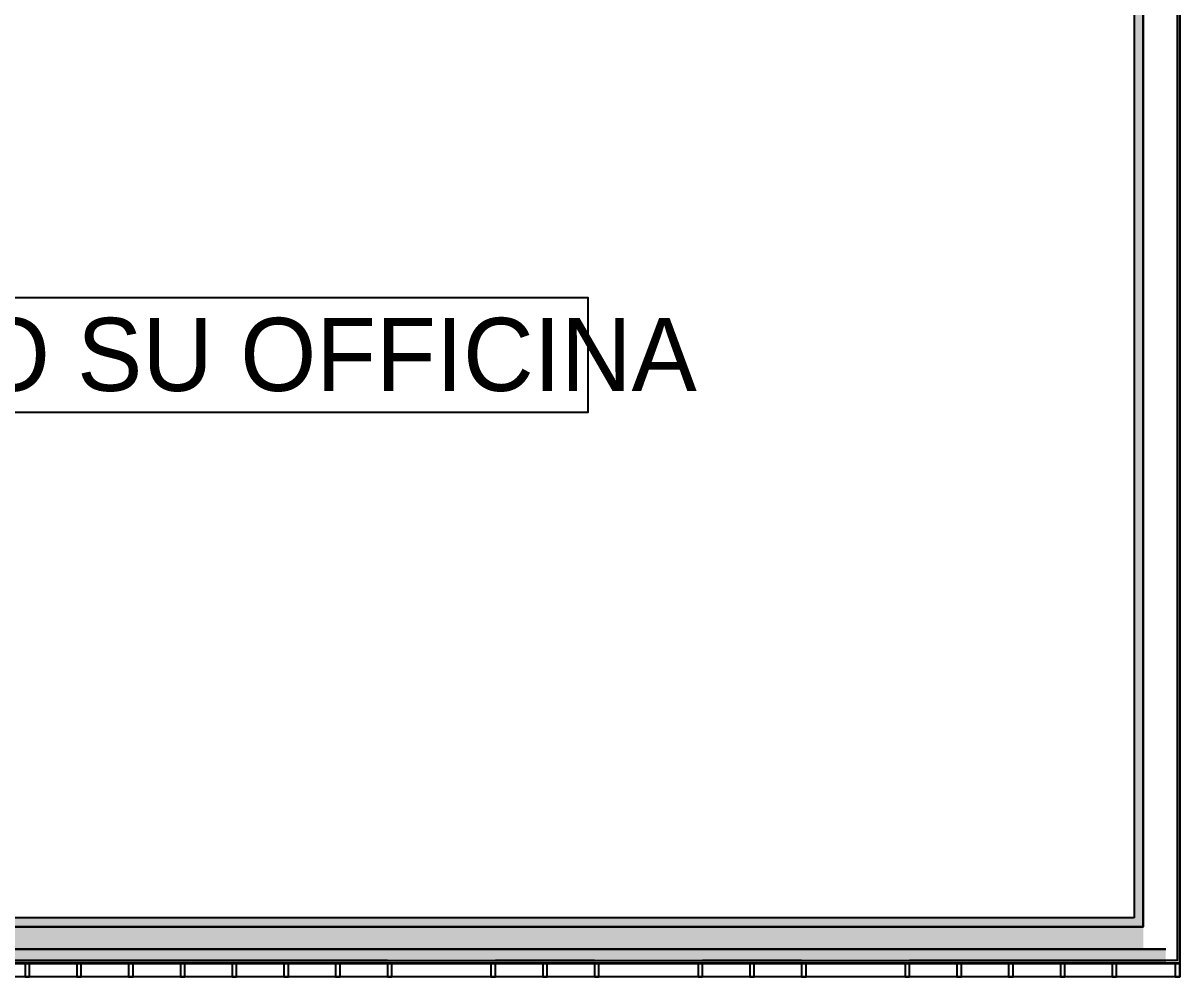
# Model space of a CAD drawing. Header units: metres. Extents: x 2.5 to 42.6, y 0.9 to 31.9.
# Drawn here: x 37.53 to 42.59, y 3.48 to 7.65 of the extents above; entities that cross this region are included whole.
import ezdxf

# ---------------------------------------------------------------- set-up
doc = ezdxf.new("R2010")
doc.units = ezdxf.units.M
for name, color, linetype in [('ARREDI', 9, 'Continuous'), ('PARETI_STRUTTURE', 7, 'Continuous'), ('PILASTRI_SETTI', 8, 'Continuous'), ('WAYFINDING_RIQUADRI', 7, 'Continuous'), ('WAYFINDING_TESTI', 7, 'Continuous')]:
    doc.layers.add(name, color=color, linetype=linetype)

msp = doc.modelspace()

# ---------------------------------------------------------------- linework, layer by layer
at = {"layer": 'ARREDI'}
for points in [[(42.5875, 7.7534), (42.5875, 7.3007), (42.5879, 7.3007), (42.5879, 7.7534)], [(42.5875, 7.3006), (42.5875, 6.8478), (42.5879, 6.8478), (42.5879, 7.3006)], [(42.5875, 6.8478), (42.5875, 6.395), (42.5879, 6.395), (42.5879, 6.8478)], [(42.5875, 6.395), (42.5875, 5.9423), (42.5879, 5.9423), (42.5879, 6.395)], [(42.5875, 5.9423), (42.5875, 5.4894), (42.5879, 5.4894), (42.5879, 5.9423)], [(42.5875, 5.4895), (42.5875, 5.0367), (42.5879, 5.0367), (42.5879, 5.4895)], [(42.5875, 5.0367), (42.5875, 4.5838), (42.5879, 4.5838), (42.5879, 5.0367)], [(42.5875, 4.5839), (42.5875, 4.1311), (42.5879, 4.1311), (42.5879, 4.5839)], [(42.5875, 4.1311), (42.5875, 3.6783), (42.5879, 3.6783), (42.5879, 4.1311)], [(42.5875, 3.6783), (42.5875, 3.5381), (42.5879, 3.5381), (42.5879, 3.6783)], [(37.3209, 3.5377), (37.5473, 3.5377), (37.5473, 3.5381), (37.3209, 3.5381)], [(37.5473, 3.5377), (37.7737, 3.5377), (37.7737, 3.5381), (37.5473, 3.5381)], [(37.7737, 3.5377), (38.0001, 3.5377), (38.0001, 3.5381), (37.7737, 3.5381)], [(38.0001, 3.5377), (38.2265, 3.5377), (38.2265, 3.5381), (38.0001, 3.5381)], [(38.2265, 3.5377), (38.4529, 3.5377), (38.4529, 3.5381), (38.2265, 3.5381)], [(38.4529, 3.5377), (38.6793, 3.5377), (38.6793, 3.5381), (38.4529, 3.5381)], [(38.6793, 3.5377), (38.9057, 3.5377), (38.9057, 3.5381), (38.6793, 3.5381)], [(38.9057, 3.5377), (39.1321, 3.5377), (39.1321, 3.5381), (38.9057, 3.5381)], [(39.1321, 3.5377), (39.3585, 3.5377), (39.3585, 3.5381), (39.1321, 3.5381)], [(39.3585, 3.5377), (39.5849, 3.5377), (39.5849, 3.5381), (39.3585, 3.5381)], [(39.5849, 3.5377), (39.8113, 3.5377), (39.8113, 3.5381), (39.5849, 3.5381)], [(39.8113, 3.5377), (40.0377, 3.5377), (40.0377, 3.5381), (39.8113, 3.5381)], [(40.0377, 3.5377), (40.2641, 3.5377), (40.2641, 3.5381), (40.0377, 3.5381)], [(40.2641, 3.5377), (40.4905, 3.5377), (40.4905, 3.5381), (40.2641, 3.5381)], [(40.4905, 3.5377), (40.7169, 3.5377), (40.7169, 3.5381), (40.4905, 3.5381)], [(40.7169, 3.5377), (40.9433, 3.5377), (40.9433, 3.5381), (40.7169, 3.5381)], [(40.9433, 3.5377), (41.1697, 3.5377), (41.1697, 3.5381), (40.9433, 3.5381)], [(41.1697, 3.5377), (41.3961, 3.5377), (41.3961, 3.5381), (41.1697, 3.5381)], [(41.3961, 3.5377), (41.6225, 3.5377), (41.6225, 3.5381), (41.3961, 3.5381)], [(41.6225, 3.5377), (41.8489, 3.5377), (41.8489, 3.5381), (41.6225, 3.5381)], [(41.8489, 3.5377), (42.0753, 3.5377), (42.0753, 3.5381), (41.8489, 3.5381)], [(42.0753, 3.5377), (42.3017, 3.5377), (42.3017, 3.5381), (42.0753, 3.5381)], [(42.3017, 3.5377), (42.5281, 3.5377), (42.5281, 3.5381), (42.3017, 3.5381)], [(42.5281, 3.5377), (42.5875, 3.5377), (42.5875, 3.5381), (42.5281, 3.5381)]]:
    msp.add_lwpolyline(points, close=True, dxfattribs=at)
for points in [[(42.5875, 6.8478), (42.5875, 7.3007)], [(42.5879, 7.3006), (42.5879, 6.8478)], [(42.5875, 6.395), (42.5875, 6.8479)], [(42.5879, 6.8478), (42.5879, 6.395)], [(42.5875, 5.4895), (42.5875, 5.9423)], [(42.5879, 5.9423), (42.5879, 5.4894)], [(42.5875, 5.0367), (42.5875, 5.4894)], [(42.5879, 5.4895), (42.5879, 5.0367)], [(42.5875, 4.1311), (42.5875, 4.5839)], [(42.5879, 4.5839), (42.5879, 4.1311)], [(42.5875, 3.6783), (42.5875, 4.1311)], [(42.5879, 4.1311), (42.5879, 3.6783)], [(42.5875, 3.5381), (42.5875, 3.6783)], [(42.5879, 3.6783), (42.5879, 3.5381)], [(34.1513, 3.5381), (38.2265, 3.5381)], [(38.2265, 3.5381), (42.5281, 3.5381)]]:
    msp.add_lwpolyline(points, dxfattribs=at)
at = {"layer": 'PARETI_STRUTTURE'}
for points in [[(42.5261, 9.102), (42.5757, 9.102), (42.5757, 3.5499), (42.5261, 3.5499), (41.4059, 3.5499)], [(42.4277, 3.7373), (42.4277, 8.4215), (42.3883, 8.4215)], [(42.4277, 8.4215), (42.4277, 3.698)], [(42.3883, 8.3821), (42.3883, 3.7373)], [(42.5757, 7.2908), (42.5757, 6.4049)], [(42.5757, 5.9324), (42.5757, 5.0465)], [(42.5757, 4.574), (42.5757, 3.5499)], [(42.4277, 3.6979), (34.1513, 3.6979), (34.1513, 3.5995), (42.4277, 3.5995)], [(42.3883, 3.7373), (34.1543, 3.7373), (34.1543, 3.6979), (42.4277, 3.6979), (42.4277, 3.7373)], [(42.5261, 3.5995), (34.1513, 3.5995), (34.1513, 3.5499), (42.5261, 3.5499)], [(42.4277, 3.5995), (42.5261, 3.5995)], [(39.1223, 3.5499), (37.3308, 3.5499)], [(40.0279, 3.5499), (39.5947, 3.5499)], [(40.9335, 3.5499), (40.5003, 3.5499)], [(42.5757, 3.5499), (42.5261, 3.5499)], [(42.5875, 3.5377), (42.5875, 3.4786), (42.5281, 3.4786)], [(42.5875, 3.4786), (42.5875, 3.5377)], [(37.5473, 3.4786), (37.3209, 3.4786)], [(37.7737, 3.4786), (37.5473, 3.4786)], [(37.7639, 3.4786), (37.7835, 3.4786)], [(38.0001, 3.4786), (37.7737, 3.4786)], [(38.2265, 3.4786), (38.0001, 3.4786)], [(38.2167, 3.4786), (38.2363, 3.4786)], [(38.4529, 3.4786), (38.2265, 3.4786)], [(38.6793, 3.4786), (38.4529, 3.4786)], [(38.6695, 3.4786), (38.6891, 3.4786)], [(38.9057, 3.4786), (38.6793, 3.4786)], [(39.1321, 3.4786), (38.9057, 3.4786)], [(39.1223, 3.4786), (39.1419, 3.4786)], [(39.3585, 3.4786), (39.1321, 3.4786)], [(39.5849, 3.4786), (39.3585, 3.4786)], [(39.5751, 3.4786), (39.5947, 3.4786)], [(39.8113, 3.4786), (39.5849, 3.4786)], [(40.0377, 3.4786), (39.8113, 3.4786)], [(40.0279, 3.4786), (40.0475, 3.4786)], [(40.2641, 3.4786), (40.0377, 3.4786)], [(40.4905, 3.4786), (40.2641, 3.4786)], [(40.4807, 3.4786), (40.5003, 3.4786)], [(40.7169, 3.4786), (40.4905, 3.4786)], [(40.9433, 3.4786), (40.7169, 3.4786)], [(40.9335, 3.4786), (40.9531, 3.4786)], [(41.1697, 3.4786), (40.9433, 3.4786)], [(41.3961, 3.4786), (41.1697, 3.4786)], [(41.3862, 3.4786), (41.4059, 3.4786)], [(41.6225, 3.4786), (41.3961, 3.4786)], [(41.8489, 3.4786), (41.6225, 3.4786)], [(41.839, 3.4786), (41.8587, 3.4786)], [(42.0753, 3.4786), (41.8489, 3.4786)], [(42.3017, 3.4786), (42.0753, 3.4786)], [(42.2918, 3.4786), (42.3115, 3.4786)], [(42.5281, 3.4786), (42.3017, 3.4786)], [(42.5679, 3.4786), (42.5875, 3.4786)]]:
    msp.add_lwpolyline(points, dxfattribs=at)
for points in [[(37.5375, 3.4786), (37.5571, 3.4786), (37.5571, 3.5377), (37.5375, 3.5377)], [(37.7639, 3.4786), (37.7835, 3.4786), (37.7835, 3.5377), (37.7639, 3.5377)], [(37.9903, 3.4786), (38.0099, 3.4786), (38.0099, 3.5377), (37.9903, 3.5377)], [(38.2167, 3.4786), (38.2363, 3.4786), (38.2363, 3.5377), (38.2167, 3.5377)], [(38.4431, 3.4786), (38.4627, 3.4786), (38.4627, 3.5377), (38.4431, 3.5377)], [(38.6695, 3.4786), (38.6891, 3.4786), (38.6891, 3.5377), (38.6695, 3.5377)], [(38.8959, 3.4786), (38.9155, 3.4786), (38.9155, 3.5377), (38.8959, 3.5377)], [(39.1223, 3.4786), (39.1419, 3.4786), (39.1419, 3.5377), (39.1223, 3.5377)], [(39.5751, 3.4786), (39.5947, 3.4786), (39.5947, 3.5377), (39.5751, 3.5377)], [(39.8015, 3.4786), (39.8211, 3.4786), (39.8211, 3.5377), (39.8015, 3.5377)], [(40.0279, 3.4786), (40.0475, 3.4786), (40.0475, 3.5377), (40.0279, 3.5377)], [(40.4807, 3.4786), (40.5003, 3.4786), (40.5003, 3.5377), (40.4807, 3.5377)], [(40.7071, 3.4786), (40.7267, 3.4786), (40.7267, 3.5377), (40.7071, 3.5377)], [(40.9335, 3.4786), (40.9531, 3.4786), (40.9531, 3.5377), (40.9335, 3.5377)], [(41.3862, 3.4786), (41.4059, 3.4786), (41.4059, 3.5377), (41.3862, 3.5377)], [(41.6126, 3.4786), (41.6323, 3.4786), (41.6323, 3.5377), (41.6126, 3.5377)], [(41.839, 3.4786), (41.8587, 3.4786), (41.8587, 3.5377), (41.839, 3.5377)], [(42.0654, 3.4786), (42.0851, 3.4786), (42.0851, 3.5377), (42.0654, 3.5377)], [(42.2918, 3.4786), (42.3115, 3.4786), (42.3115, 3.5377), (42.2918, 3.5377)], [(42.5679, 3.4786), (42.5875, 3.4786), (42.5875, 3.5377), (42.5679, 3.5377)]]:
    msp.add_lwpolyline(points, close=True, dxfattribs=at)
at = {"layer": 'PILASTRI_SETTI'}
for points in [[(42.4277, 3.7373), (42.4277, 8.4215), (42.3883, 3.7373), (42.3883, 8.4215)], [(34.1513, 3.5995), (42.4277, 3.5995), (34.1513, 3.6979), (42.4277, 3.6979)], [(34.1543, 3.6979), (42.4277, 3.6979), (34.1543, 3.7373), (42.4277, 3.7373)], [(34.1513, 3.5499), (42.5261, 3.5499), (34.1513, 3.5995), (42.5261, 3.5995)]]:
    msp.add_solid(points, dxfattribs=at)
at = {"layer": 'WAYFINDING_RIQUADRI'}
msp.add_lwpolyline([(36.6, 5.95), (40, 5.95), (40, 6.45), (36.6, 6.45)], close=True, dxfattribs=at)

# ---------------------------------------------------------------- texts
at = {"layer": 'WAYFINDING_TESTI', "insert": (38.3, 6.2), "char_height": 0.32, "attachment_point": 5}
msp.add_mtext('VUOTO SU OFFICINA', dxfattribs=at)

doc.saveas('drawing.dxf')
